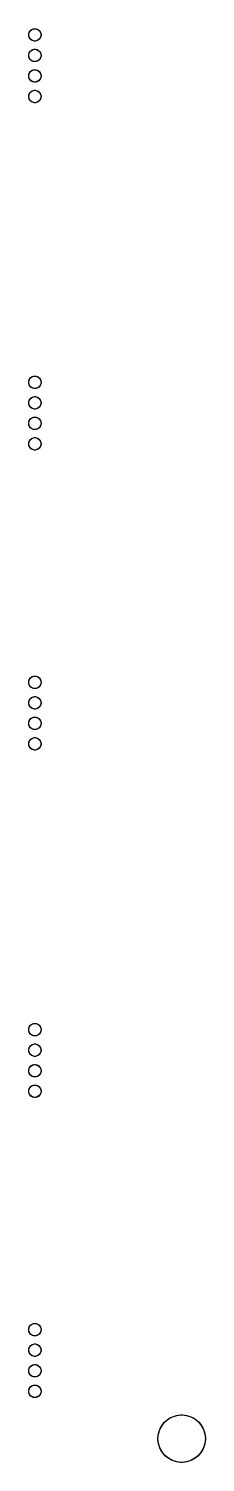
# Model space of a CAD drawing. Header units: millimetres. Extents: x -67 to 27, y -115 to 12.
# Drawn here: x 19.9 to 27, y -114.6 to -57 of the extents above; entities that cross this region are included whole.
import ezdxf

# ---------------------------------------------------------------- set-up
doc = ezdxf.new("R2010")
doc.units = ezdxf.units.MM

msp = doc.modelspace()

# ---------------------------------------------------------------- linework, layer by layer
at = {"layer": 'drills_NPTH'}
for centre, radius in [((20.13, -57.214), 0.25), ((20.13, -58.039), 0.25), ((20.13, -58.864), 0.25), ((20.13, -59.69), 0.25), ((20.13, -71.184), 0.25), ((20.13, -72.009), 0.25), ((20.13, -72.835), 0.25), ((20.13, -73.66), 0.25), ((20.13, -83.249), 0.25), ((20.13, -84.074), 0.25), ((20.13, -84.9), 0.25), ((20.13, -85.725), 0.25), ((20.13, -97.219), 0.25), ((20.13, -98.044), 0.25), ((20.13, -98.87), 0.25), ((20.13, -99.695), 0.25), ((20.13, -109.284), 0.25), ((20.13, -110.109), 0.25), ((20.13, -110.934), 0.25), ((20.13, -111.76), 0.25), ((26.035, -113.665), 0.953)]:
    msp.add_circle(centre, radius, dxfattribs=at)
at = {"layer": 'holes'}
for points in [[(20.38, -57.233), (20.373, -57.272), (20.361, -57.309), (20.343, -57.345), (20.32, -57.376), (20.292, -57.404), (20.261, -57.427), (20.225, -57.445), (20.188, -57.457), (20.149, -57.464), (20.11, -57.464), (20.071, -57.457), (20.034, -57.445), (19.998, -57.427), (19.967, -57.404), (19.939, -57.376), (19.916, -57.345), (19.898, -57.309), (19.886, -57.272), (19.88, -57.233), (19.88, -57.194), (19.886, -57.155), (19.898, -57.118), (19.916, -57.082), (19.939, -57.051), (19.967, -57.023), (19.998, -57), (20.034, -56.982), (20.071, -56.97), (20.11, -56.964), (20.149, -56.964), (20.188, -56.97), (20.225, -56.982), (20.261, -57), (20.292, -57.023), (20.32, -57.051), (20.343, -57.082), (20.361, -57.118), (20.373, -57.155), (20.38, -57.194), (20.38, -57.233)], [(20.38, -58.059), (20.373, -58.098), (20.361, -58.135), (20.343, -58.17), (20.32, -58.202), (20.292, -58.23), (20.261, -58.253), (20.225, -58.271), (20.188, -58.283), (20.149, -58.289), (20.11, -58.289), (20.071, -58.283), (20.034, -58.271), (19.998, -58.253), (19.967, -58.23), (19.939, -58.202), (19.916, -58.17), (19.898, -58.135), (19.886, -58.098), (19.88, -58.059), (19.88, -58.019), (19.886, -57.98), (19.898, -57.943), (19.916, -57.908), (19.939, -57.876), (19.967, -57.848), (19.998, -57.825), (20.034, -57.807), (20.071, -57.795), (20.11, -57.789), (20.149, -57.789), (20.188, -57.795), (20.225, -57.807), (20.261, -57.825), (20.292, -57.848), (20.32, -57.876), (20.343, -57.908), (20.361, -57.943), (20.373, -57.98), (20.38, -58.019), (20.38, -58.059)], [(20.38, -58.884), (20.373, -58.923), (20.361, -58.96), (20.343, -58.996), (20.32, -59.027), (20.292, -59.055), (20.261, -59.078), (20.225, -59.096), (20.188, -59.108), (20.149, -59.114), (20.11, -59.114), (20.071, -59.108), (20.034, -59.096), (19.998, -59.078), (19.967, -59.055), (19.939, -59.027), (19.916, -58.996), (19.898, -58.96), (19.886, -58.923), (19.88, -58.884), (19.88, -58.845), (19.886, -58.806), (19.898, -58.769), (19.916, -58.733), (19.939, -58.702), (19.967, -58.674), (19.998, -58.651), (20.034, -58.633), (20.071, -58.621), (20.11, -58.614), (20.149, -58.614), (20.188, -58.621), (20.225, -58.633), (20.261, -58.651), (20.292, -58.674), (20.32, -58.702), (20.343, -58.733), (20.361, -58.769), (20.373, -58.806), (20.38, -58.845), (20.38, -58.884)], [(20.38, -59.71), (20.373, -59.749), (20.361, -59.786), (20.343, -59.821), (20.32, -59.853), (20.292, -59.881), (20.261, -59.904), (20.225, -59.922), (20.188, -59.934), (20.149, -59.94), (20.11, -59.94), (20.071, -59.934), (20.034, -59.922), (19.998, -59.904), (19.967, -59.881), (19.939, -59.853), (19.916, -59.821), (19.898, -59.786), (19.886, -59.749), (19.88, -59.71), (19.88, -59.67), (19.886, -59.631), (19.898, -59.594), (19.916, -59.559), (19.939, -59.527), (19.967, -59.499), (19.998, -59.476), (20.034, -59.458), (20.071, -59.446), (20.11, -59.44), (20.149, -59.44), (20.188, -59.446), (20.225, -59.458), (20.261, -59.476), (20.292, -59.499), (20.32, -59.527), (20.343, -59.559), (20.361, -59.594), (20.373, -59.631), (20.38, -59.67), (20.38, -59.71)], [(20.38, -71.203), (20.373, -71.242), (20.361, -71.279), (20.343, -71.315), (20.32, -71.346), (20.292, -71.374), (20.261, -71.397), (20.225, -71.415), (20.188, -71.427), (20.149, -71.434), (20.11, -71.434), (20.071, -71.427), (20.034, -71.415), (19.998, -71.397), (19.967, -71.374), (19.939, -71.346), (19.916, -71.315), (19.898, -71.279), (19.886, -71.242), (19.88, -71.203), (19.88, -71.164), (19.886, -71.125), (19.898, -71.088), (19.916, -71.052), (19.939, -71.021), (19.967, -70.993), (19.998, -70.97), (20.034, -70.952), (20.071, -70.94), (20.11, -70.934), (20.149, -70.934), (20.188, -70.94), (20.225, -70.952), (20.261, -70.97), (20.292, -70.993), (20.32, -71.021), (20.343, -71.052), (20.361, -71.088), (20.373, -71.125), (20.38, -71.164), (20.38, -71.203)], [(20.38, -72.029), (20.373, -72.068), (20.361, -72.105), (20.343, -72.14), (20.32, -72.172), (20.292, -72.2), (20.261, -72.223), (20.225, -72.241), (20.188, -72.253), (20.149, -72.259), (20.11, -72.259), (20.071, -72.253), (20.034, -72.241), (19.998, -72.223), (19.967, -72.2), (19.939, -72.172), (19.916, -72.14), (19.898, -72.105), (19.886, -72.068), (19.88, -72.029), (19.88, -71.989), (19.886, -71.95), (19.898, -71.913), (19.916, -71.878), (19.939, -71.846), (19.967, -71.818), (19.998, -71.795), (20.034, -71.777), (20.071, -71.765), (20.11, -71.759), (20.149, -71.759), (20.188, -71.765), (20.225, -71.777), (20.261, -71.795), (20.292, -71.818), (20.32, -71.846), (20.343, -71.878), (20.361, -71.913), (20.373, -71.95), (20.38, -71.989), (20.38, -72.029)], [(20.38, -72.854), (20.373, -72.893), (20.361, -72.93), (20.343, -72.966), (20.32, -72.997), (20.292, -73.025), (20.261, -73.048), (20.225, -73.066), (20.188, -73.078), (20.149, -73.085), (20.11, -73.085), (20.071, -73.078), (20.034, -73.066), (19.998, -73.048), (19.967, -73.025), (19.939, -72.997), (19.916, -72.966), (19.898, -72.93), (19.886, -72.893), (19.88, -72.854), (19.88, -72.815), (19.886, -72.776), (19.898, -72.739), (19.916, -72.703), (19.939, -72.672), (19.967, -72.644), (19.998, -72.621), (20.034, -72.603), (20.071, -72.591), (20.11, -72.585), (20.149, -72.585), (20.188, -72.591), (20.225, -72.603), (20.261, -72.621), (20.292, -72.644), (20.32, -72.672), (20.343, -72.703), (20.361, -72.739), (20.373, -72.776), (20.38, -72.815), (20.38, -72.854)], [(20.38, -73.68), (20.373, -73.719), (20.361, -73.756), (20.343, -73.791), (20.32, -73.823), (20.292, -73.851), (20.261, -73.874), (20.225, -73.892), (20.188, -73.904), (20.149, -73.91), (20.11, -73.91), (20.071, -73.904), (20.034, -73.892), (19.998, -73.874), (19.967, -73.851), (19.939, -73.823), (19.916, -73.791), (19.898, -73.756), (19.886, -73.719), (19.88, -73.68), (19.88, -73.64), (19.886, -73.601), (19.898, -73.564), (19.916, -73.529), (19.939, -73.497), (19.967, -73.469), (19.998, -73.446), (20.034, -73.428), (20.071, -73.416), (20.11, -73.41), (20.149, -73.41), (20.188, -73.416), (20.225, -73.428), (20.261, -73.446), (20.292, -73.469), (20.32, -73.497), (20.343, -73.529), (20.361, -73.564), (20.373, -73.601), (20.38, -73.64), (20.38, -73.68)], [(20.38, -83.268), (20.373, -83.307), (20.361, -83.344), (20.343, -83.38), (20.32, -83.411), (20.292, -83.439), (20.261, -83.462), (20.225, -83.48), (20.188, -83.492), (20.149, -83.499), (20.11, -83.499), (20.071, -83.492), (20.034, -83.48), (19.998, -83.462), (19.967, -83.439), (19.939, -83.411), (19.916, -83.38), (19.898, -83.344), (19.886, -83.307), (19.88, -83.268), (19.88, -83.229), (19.886, -83.19), (19.898, -83.153), (19.916, -83.117), (19.939, -83.086), (19.967, -83.058), (19.998, -83.035), (20.034, -83.017), (20.071, -83.005), (20.11, -82.999), (20.149, -82.999), (20.188, -83.005), (20.225, -83.017), (20.261, -83.035), (20.292, -83.058), (20.32, -83.086), (20.343, -83.117), (20.361, -83.153), (20.373, -83.19), (20.38, -83.229), (20.38, -83.268)], [(20.38, -84.094), (20.373, -84.133), (20.361, -84.17), (20.343, -84.205), (20.32, -84.237), (20.292, -84.265), (20.261, -84.288), (20.225, -84.306), (20.188, -84.318), (20.149, -84.324), (20.11, -84.324), (20.071, -84.318), (20.034, -84.306), (19.998, -84.288), (19.967, -84.265), (19.939, -84.237), (19.916, -84.205), (19.898, -84.17), (19.886, -84.133), (19.88, -84.094), (19.88, -84.054), (19.886, -84.015), (19.898, -83.978), (19.916, -83.943), (19.939, -83.911), (19.967, -83.883), (19.998, -83.86), (20.034, -83.842), (20.071, -83.83), (20.11, -83.824), (20.149, -83.824), (20.188, -83.83), (20.225, -83.842), (20.261, -83.86), (20.292, -83.883), (20.32, -83.911), (20.343, -83.943), (20.361, -83.978), (20.373, -84.015), (20.38, -84.054), (20.38, -84.094)], [(20.38, -84.919), (20.373, -84.958), (20.361, -84.995), (20.343, -85.031), (20.32, -85.062), (20.292, -85.09), (20.261, -85.113), (20.225, -85.131), (20.188, -85.143), (20.149, -85.15), (20.11, -85.15), (20.071, -85.143), (20.034, -85.131), (19.998, -85.113), (19.967, -85.09), (19.939, -85.062), (19.916, -85.031), (19.898, -84.995), (19.886, -84.958), (19.88, -84.919), (19.88, -84.88), (19.886, -84.841), (19.898, -84.804), (19.916, -84.768), (19.939, -84.737), (19.967, -84.709), (19.998, -84.686), (20.034, -84.668), (20.071, -84.656), (20.11, -84.65), (20.149, -84.65), (20.188, -84.656), (20.225, -84.668), (20.261, -84.686), (20.292, -84.709), (20.32, -84.737), (20.343, -84.768), (20.361, -84.804), (20.373, -84.841), (20.38, -84.88), (20.38, -84.919)], [(20.38, -85.745), (20.373, -85.784), (20.361, -85.821), (20.343, -85.856), (20.32, -85.888), (20.292, -85.916), (20.261, -85.939), (20.225, -85.957), (20.188, -85.969), (20.149, -85.975), (20.11, -85.975), (20.071, -85.969), (20.034, -85.957), (19.998, -85.939), (19.967, -85.916), (19.939, -85.888), (19.916, -85.856), (19.898, -85.821), (19.886, -85.784), (19.88, -85.745), (19.88, -85.705), (19.886, -85.666), (19.898, -85.629), (19.916, -85.594), (19.939, -85.562), (19.967, -85.534), (19.998, -85.511), (20.034, -85.493), (20.071, -85.481), (20.11, -85.475), (20.149, -85.475), (20.188, -85.481), (20.225, -85.493), (20.261, -85.511), (20.292, -85.534), (20.32, -85.562), (20.343, -85.594), (20.361, -85.629), (20.373, -85.666), (20.38, -85.705), (20.38, -85.745)], [(20.38, -97.238), (20.373, -97.277), (20.361, -97.314), (20.343, -97.35), (20.32, -97.381), (20.292, -97.409), (20.261, -97.432), (20.225, -97.45), (20.188, -97.462), (20.149, -97.469), (20.11, -97.469), (20.071, -97.462), (20.034, -97.45), (19.998, -97.432), (19.967, -97.409), (19.939, -97.381), (19.916, -97.35), (19.898, -97.314), (19.886, -97.277), (19.88, -97.238), (19.88, -97.199), (19.886, -97.16), (19.898, -97.123), (19.916, -97.087), (19.939, -97.056), (19.967, -97.028), (19.998, -97.005), (20.034, -96.987), (20.071, -96.975), (20.11, -96.969), (20.149, -96.969), (20.188, -96.975), (20.225, -96.987), (20.261, -97.005), (20.292, -97.028), (20.32, -97.056), (20.343, -97.087), (20.361, -97.123), (20.373, -97.16), (20.38, -97.199), (20.38, -97.238)], [(20.38, -98.064), (20.373, -98.103), (20.361, -98.14), (20.343, -98.175), (20.32, -98.207), (20.292, -98.235), (20.261, -98.258), (20.225, -98.276), (20.188, -98.288), (20.149, -98.294), (20.11, -98.294), (20.071, -98.288), (20.034, -98.276), (19.998, -98.258), (19.967, -98.235), (19.939, -98.207), (19.916, -98.175), (19.898, -98.14), (19.886, -98.103), (19.88, -98.064), (19.88, -98.024), (19.886, -97.985), (19.898, -97.948), (19.916, -97.913), (19.939, -97.881), (19.967, -97.853), (19.998, -97.83), (20.034, -97.812), (20.071, -97.8), (20.11, -97.794), (20.149, -97.794), (20.188, -97.8), (20.225, -97.812), (20.261, -97.83), (20.292, -97.853), (20.32, -97.881), (20.343, -97.913), (20.361, -97.948), (20.373, -97.985), (20.38, -98.024), (20.38, -98.064)], [(20.38, -98.889), (20.373, -98.928), (20.361, -98.965), (20.343, -99.001), (20.32, -99.032), (20.292, -99.06), (20.261, -99.083), (20.225, -99.101), (20.188, -99.113), (20.149, -99.12), (20.11, -99.12), (20.071, -99.113), (20.034, -99.101), (19.998, -99.083), (19.967, -99.06), (19.939, -99.032), (19.916, -99.001), (19.898, -98.965), (19.886, -98.928), (19.88, -98.889), (19.88, -98.85), (19.886, -98.811), (19.898, -98.774), (19.916, -98.738), (19.939, -98.707), (19.967, -98.679), (19.998, -98.656), (20.034, -98.638), (20.071, -98.626), (20.11, -98.62), (20.149, -98.62), (20.188, -98.626), (20.225, -98.638), (20.261, -98.656), (20.292, -98.679), (20.32, -98.707), (20.343, -98.738), (20.361, -98.774), (20.373, -98.811), (20.38, -98.85), (20.38, -98.889)], [(20.38, -99.715), (20.373, -99.754), (20.361, -99.791), (20.343, -99.826), (20.32, -99.858), (20.292, -99.886), (20.261, -99.909), (20.225, -99.927), (20.188, -99.939), (20.149, -99.945), (20.11, -99.945), (20.071, -99.939), (20.034, -99.927), (19.998, -99.909), (19.967, -99.886), (19.939, -99.858), (19.916, -99.826), (19.898, -99.791), (19.886, -99.754), (19.88, -99.715), (19.88, -99.675), (19.886, -99.636), (19.898, -99.599), (19.916, -99.564), (19.939, -99.532), (19.967, -99.504), (19.998, -99.481), (20.034, -99.463), (20.071, -99.451), (20.11, -99.445), (20.149, -99.445), (20.188, -99.451), (20.225, -99.463), (20.261, -99.481), (20.292, -99.504), (20.32, -99.532), (20.343, -99.564), (20.361, -99.599), (20.373, -99.636), (20.38, -99.675), (20.38, -99.715)], [(20.38, -109.303), (20.373, -109.342), (20.361, -109.379), (20.343, -109.415), (20.32, -109.446), (20.292, -109.474), (20.261, -109.497), (20.225, -109.515), (20.188, -109.527), (20.149, -109.534), (20.11, -109.534), (20.071, -109.527), (20.034, -109.515), (19.998, -109.497), (19.967, -109.474), (19.939, -109.446), (19.916, -109.415), (19.898, -109.379), (19.886, -109.342), (19.88, -109.303), (19.88, -109.264), (19.886, -109.225), (19.898, -109.188), (19.916, -109.152), (19.939, -109.121), (19.967, -109.093), (19.998, -109.07), (20.034, -109.052), (20.071, -109.04), (20.11, -109.034), (20.149, -109.034), (20.188, -109.04), (20.225, -109.052), (20.261, -109.07), (20.292, -109.093), (20.32, -109.121), (20.343, -109.152), (20.361, -109.188), (20.373, -109.225), (20.38, -109.264), (20.38, -109.303)], [(20.38, -110.129), (20.373, -110.168), (20.361, -110.205), (20.343, -110.24), (20.32, -110.272), (20.292, -110.3), (20.261, -110.323), (20.225, -110.341), (20.188, -110.353), (20.149, -110.359), (20.11, -110.359), (20.071, -110.353), (20.034, -110.341), (19.998, -110.323), (19.967, -110.3), (19.939, -110.272), (19.916, -110.24), (19.898, -110.205), (19.886, -110.168), (19.88, -110.129), (19.88, -110.089), (19.886, -110.05), (19.898, -110.013), (19.916, -109.978), (19.939, -109.946), (19.967, -109.918), (19.998, -109.895), (20.034, -109.877), (20.071, -109.865), (20.11, -109.859), (20.149, -109.859), (20.188, -109.865), (20.225, -109.877), (20.261, -109.895), (20.292, -109.918), (20.32, -109.946), (20.343, -109.978), (20.361, -110.013), (20.373, -110.05), (20.38, -110.089), (20.38, -110.129)], [(20.38, -110.954), (20.373, -110.993), (20.361, -111.03), (20.343, -111.066), (20.32, -111.097), (20.292, -111.125), (20.261, -111.148), (20.225, -111.166), (20.188, -111.178), (20.149, -111.184), (20.11, -111.184), (20.071, -111.178), (20.034, -111.166), (19.998, -111.148), (19.967, -111.125), (19.939, -111.097), (19.916, -111.066), (19.898, -111.03), (19.886, -110.993), (19.88, -110.954), (19.88, -110.915), (19.886, -110.876), (19.898, -110.839), (19.916, -110.803), (19.939, -110.772), (19.967, -110.744), (19.998, -110.721), (20.034, -110.703), (20.071, -110.691), (20.11, -110.684), (20.149, -110.684), (20.188, -110.691), (20.225, -110.703), (20.261, -110.721), (20.292, -110.744), (20.32, -110.772), (20.343, -110.803), (20.361, -110.839), (20.373, -110.876), (20.38, -110.915), (20.38, -110.954)], [(20.38, -111.78), (20.373, -111.819), (20.361, -111.856), (20.343, -111.891), (20.32, -111.923), (20.292, -111.951), (20.261, -111.974), (20.225, -111.992), (20.188, -112.004), (20.149, -112.01), (20.11, -112.01), (20.071, -112.004), (20.034, -111.992), (19.998, -111.974), (19.967, -111.951), (19.939, -111.923), (19.916, -111.891), (19.898, -111.856), (19.886, -111.819), (19.88, -111.78), (19.88, -111.74), (19.886, -111.701), (19.898, -111.664), (19.916, -111.629), (19.939, -111.597), (19.967, -111.569), (19.998, -111.546), (20.034, -111.528), (20.071, -111.516), (20.11, -111.51), (20.149, -111.51), (20.188, -111.516), (20.225, -111.528), (20.261, -111.546), (20.292, -111.569), (20.32, -111.597), (20.343, -111.629), (20.361, -111.664), (20.373, -111.701), (20.38, -111.74), (20.38, -111.78)], [(26.988, -113.707), (26.98, -113.789), (26.966, -113.871), (26.944, -113.952), (26.916, -114.03), (26.881, -114.105), (26.839, -114.177), (26.791, -114.245), (26.738, -114.309), (26.679, -114.368), (26.615, -114.421), (26.547, -114.469), (26.475, -114.511), (26.4, -114.546), (26.322, -114.574), (26.241, -114.596), (26.159, -114.61), (26.077, -114.618), (25.993, -114.618), (25.911, -114.61), (25.829, -114.596), (25.748, -114.574), (25.67, -114.546), (25.595, -114.511), (25.523, -114.469), (25.455, -114.421), (25.391, -114.368), (25.332, -114.309), (25.279, -114.245), (25.231, -114.177), (25.189, -114.105), (25.154, -114.03), (25.126, -113.952), (25.104, -113.871), (25.09, -113.789), (25.082, -113.707), (25.082, -113.623), (25.09, -113.541), (25.104, -113.459), (25.126, -113.378), (25.154, -113.3), (25.189, -113.225), (25.231, -113.153), (25.279, -113.085), (25.332, -113.021), (25.391, -112.962), (25.455, -112.909), (25.523, -112.861), (25.595, -112.819), (25.67, -112.784), (25.748, -112.756), (25.829, -112.734), (25.911, -112.72), (25.993, -112.713), (26.077, -112.713), (26.159, -112.72), (26.241, -112.734), (26.322, -112.756), (26.4, -112.784), (26.475, -112.819), (26.547, -112.861), (26.615, -112.909), (26.679, -112.962), (26.738, -113.021), (26.791, -113.085), (26.839, -113.153), (26.881, -113.225), (26.916, -113.3), (26.944, -113.378), (26.966, -113.459), (26.98, -113.541), (26.988, -113.623), (26.988, -113.707)]]:
    msp.add_lwpolyline(points, close=True, dxfattribs=at)

doc.saveas('drawing.dxf')
